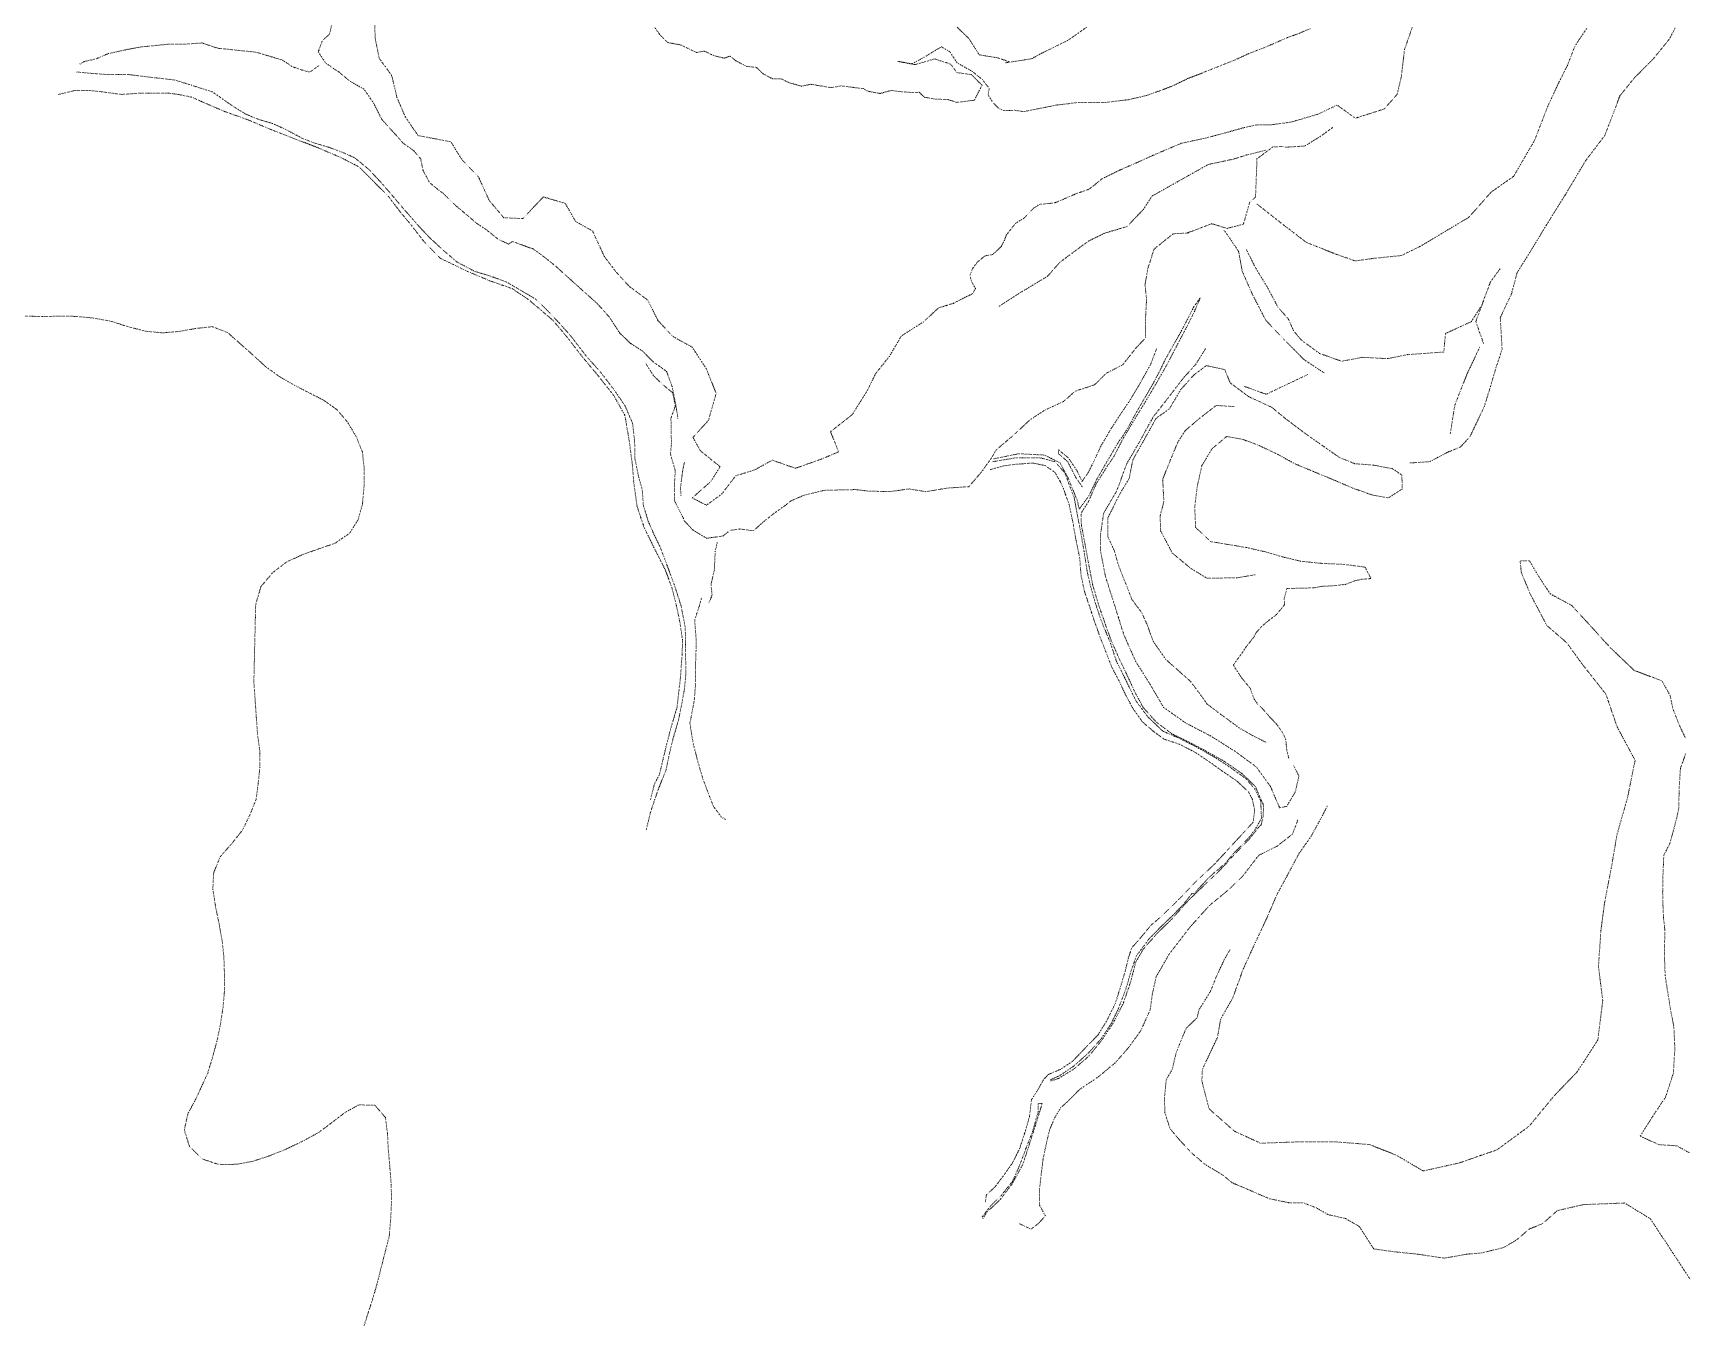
# Model space of a CAD drawing. Extents: x 682410 to 689460, y 7661803 to 7669124.
# Drawn here: x 684081 to 684706, y 7663447 to 7663934 of the extents above; entities that cross this region are included whole.
import ezdxf

# ---------------------------------------------------------------- set-up
doc = ezdxf.new("R2010")
doc.units = 0
doc.header["$MEASUREMENT"] = 0
doc.linetypes.add('DOT', pattern=[0.25, 0, -0.25])
doc.layers.add('02 TOE_Line', color=1, linetype='DOT', lineweight=20)

msp = doc.modelspace()

# ---------------------------------------------------------------- linework, layer by layer
at = {"layer": '02 TOE_Line'}
for points in [[(684325.29, 7663787.82, 4017.28), (684324.35, 7663793.71, 4016.83), (684323.05, 7663799.94, 4017.05), (684320.99, 7663805.66, 4017.96), (684315.83, 7663809.33, 4018.35), (684311.94, 7663813.27, 4018.19), (684307.28, 7663816.29, 4018.05), (684303.09, 7663820.33, 4018.52), (684299.3, 7663826.21, 4017.98), (684294.61, 7663831.45, 4018.57), (684286.37, 7663838.82, 4020.15), (684279.1, 7663845.38, 4020.57), (684274.63, 7663849, 4020.6), (684270.35, 7663852.12, 4019.04), (684269, 7663852.5, 4020.33), (684262.66, 7663854.88, 4018.16), (684261.13, 7663853.88, 4020.93), (684257.35, 7663855.59, 4020.97), (684252.97, 7663859.1, 4019.96), (684249.05, 7663861.71, 4019), (684245.92, 7663864.4, 4019.24), (684241.33, 7663868.25, 4021.41), (684236.27, 7663873.15, 4020.88), (684234.62, 7663874.35, 4021.23), (684231.21, 7663877.14, 4021.23), (684228.73, 7663881.73, 4021.07), (684227.85, 7663886.16, 4018.61), (684225.11, 7663889.31, 4018.45), (684221.32, 7663891.97, 4019.45), (684217.35, 7663896.39, 4019.31), (684213.11, 7663901.03, 4019.12), (684210.07, 7663907.14, 4018.13), (684206.34, 7663912.55, 4017.38), (684201.22, 7663915.39, 4016.07), (684196.85, 7663919.03, 4013.48), (684191.93, 7663922.29, 4011.66), (684189.07, 7663926.66, 4010.68), (684190.63, 7663930.89, 4012.37), (684193.31, 7663933.36, 4014.61), (684194.48, 7663938.17, 4016.31)], [(684210.42, 7663937.72, 4021.56), (684210.64, 7663931.59, 4021.71), (684212.16, 7663924.15, 4021.8), (684216.86, 7663917.73, 4021.2), (684218.88, 7663909.33, 4021.17), (684222.03, 7663902.02, 4020.7), (684226.86, 7663894.94, 4019.97), (684239.23, 7663892.6, 4019.89), (684243.6, 7663885.67, 4019.69), (684249.75, 7663879.28, 4019.62), (684253.84, 7663870.3, 4019.42), (684259.32, 7663863.84, 4019.4), (684266.55, 7663863.51, 4019.24), (684274.3, 7663871.71, 4018.73), (684282.61, 7663869.27, 4018.49), (684286.52, 7663862.41, 4018.34), (684292.94, 7663858.82, 4018.33), (684297.43, 7663849.12, 4018.28), (684302.03, 7663843.06, 4018.08), (684306.8, 7663837.88, 4017.86), (684313.82, 7663832.66, 4017.68), (684317.71, 7663824.93, 4017.62), (684323.17, 7663819, 4017.51), (684330.7, 7663814.81, 4017.25), (684336.07, 7663806.58, 4016.88), (684339.74, 7663797.36, 4016.68), (684336.81, 7663787.1, 4016.96), (684330.97, 7663780.7, 4017.14), (684333.69, 7663775.7, 4017.03), (684341.25, 7663769.59, 4016.67), (684337.78, 7663764.02, 4016.82), (684330.67, 7663757.76, 4016.83), (684336.08, 7663755.02, 4016.82), (684341.8, 7663759.18, 4016.93), (684347.19, 7663766.17, 4016.71), (684354.35, 7663768.37, 4016.61), (684361, 7663772.07, 4016.28), (684369.77, 7663768.99, 4016.35), (684379.78, 7663772.53, 4016.31), (684386.09, 7663775.22, 4016.42), (684383.07, 7663782.85, 4016.53), (684391.27, 7663789.31, 4015.91), (684396.79, 7663798.01, 4015.66), (684400.18, 7663804.91, 4015.63), (684405.35, 7663811.34, 4015.67), (684409.88, 7663819.09, 4015.9), (684418.22, 7663824.4, 4016.18), (684424.02, 7663829.73, 4016.37), (684429.48, 7663831.39, 4016.4), (684433.66, 7663833.53, 4016.77), (684436.87, 7663835.06, 4016.71), (684437.98, 7663837.07, 4016.9), (684436.69, 7663839.2, 4016.99), (684435.84, 7663841.8, 4017.01), (684436.8, 7663844.48, 4017.15), (684438.62, 7663846.99, 4017.16), (684441.5, 7663849.37, 4017.2), (684444.51, 7663849.94, 4017.15), (684447.7, 7663852.93, 4017.16), (684448.89, 7663855.25, 4017.25), (684449.61, 7663857.22, 4017.35), (684453.03, 7663861.63, 4017.33), (684456.3, 7663863.66, 4017.24), (684460.1, 7663867.59, 4017.27), (684462.24, 7663868.87, 4017.24), (684468.12, 7663869.5, 4017.24), (684476.25, 7663873, 4016.94), (684480.69, 7663874.5, 4016.78), (684482.75, 7663876, 4016.59), (684485.75, 7663878.5, 4016.37), (684492.88, 7663882, 4016.01), (684499.75, 7663885, 4015.48), (684506.44, 7663888, 4015.09), (684515.88, 7663892, 4014.48), (684525.19, 7663894, 4013.95), (684532.69, 7663896, 4013.43), (684539.81, 7663898, 4013.14), (684544.63, 7663899, 4012.81), (684549.62, 7663899, 4012.59), (684557.31, 7663900, 4012.32), (684567.62, 7663903, 4011.9), (684574.88, 7663906.5, 4011.7), (684581.81, 7663901.5, 4011.48), (684592.75, 7663905, 4011.46), (684597.62, 7663910.5, 4011.49), (684599.19, 7663917, 4010.92), (684600.44, 7663927.5, 4010.68), (684603.38, 7663936, 4010.79)], [(684565, 7663935.5, 4011.16), (684560.19, 7663933.5, 4011.46), (684556.06, 7663932, 4011.68), (684546.81, 7663928, 4012.26), (684541.5, 7663926, 4012.58), (684536.12, 7663923.5, 4012.91), (684531.06, 7663921.5, 4013.46), (684522.25, 7663918, 4013.98), (684518.31, 7663916.5, 4014.24), (684513.19, 7663914, 4014.62), (684509.44, 7663912.5, 4014.88), (684502.38, 7663910, 4015.25), (684495.75, 7663908.5, 4015.74), (684487.44, 7663907.5, 4016.42), (684477, 7663907.5, 4016.98), (684473, 7663907, 4017.15), (684468.75, 7663906.5, 4017.33), (684456.19, 7663904, 4017.73), (684452.75, 7663904.5, 4018.11), (684448.56, 7663904.41, 4017.34), (684446.61, 7663905.36, 4017.85), (684444.43, 7663907.66, 4017.92), (684442.71, 7663910.33, 4018.22), (684443.16, 7663912.82, 4018.37), (684440.54, 7663916.16, 4018.29), (684436.81, 7663919.17, 4018.63), (684431.01, 7663922.47, 4018.38), (684428.24, 7663926.63, 4018.63), (684425.03, 7663928.55, 4018.73), (684418.8, 7663924.75, 4018.56), (684413.96, 7663922.08, 4018.43), (684408.53, 7663923.03, 4018.7), (684414.99, 7663921.78, 4018.39), (684422.5, 7663923.94, 4018.6), (684428.53, 7663922, 4018.23), (684430.97, 7663918.77, 4018.29), (684436.44, 7663918.01, 4018.27), (684440.44, 7663913.99, 4018.05), (684437.52, 7663908.32, 4017.85), (684430.86, 7663907.5, 4017.82), (684427.6, 7663908.54, 4017.84), (684422.7, 7663908.75, 4017.98), (684418.63, 7663909.44, 4018.1), (684416.66, 7663911.33, 4017.94), (684414.24, 7663911.21, 4018.11), (684409.65, 7663911.56, 4018.19), (684405.97, 7663912, 4018.25), (684401.89, 7663910.86, 4018.18), (684397.22, 7663911.71, 4018.21), (684395.5, 7663912.72, 4018.26), (684392.96, 7663913.01, 4018.27), (684387.03, 7663913.76, 4018.29), (684383.34, 7663913.08, 4018.29), (684379.44, 7663913.71, 4018.37), (684375.71, 7663914.36, 4018.38), (684372.01, 7663913.62, 4018.35), (684367.09, 7663915.06, 4018.39), (684364.55, 7663916.37, 4018.39), (684361.21, 7663916.36, 4018.37), (684357.51, 7663918.3, 4018.44), (684355.01, 7663920.75, 4018.57), (684351.33, 7663921.12, 4018.59), (684347.2, 7663923.25, 4018.72), (684345.03, 7663925.05, 4018.77), (684342.77, 7663924.21, 4018.98), (684338.41, 7663925.37, 4018.92), (684335.3, 7663926.92, 4019.11), (684332.28, 7663926.4, 4019.07), (684326.47, 7663929.22, 4019.35), (684321.33, 7663930.16, 4019.46), (684318.26, 7663933.34, 4019.76), (684316.29, 7663936.16, 4019.88)], [(684431.08, 7663935.92, 4015.84), (684435.54, 7663931.58, 4015.7), (684439.39, 7663925.49, 4016.19), (684446.4, 7663924.38, 4014.26), (684450.57, 7663922.92, 4012.52), (684449.44, 7663922.5, 4012.8), (684459.19, 7663924, 4009.15), (684462.81, 7663926, 4007.96), (684473, 7663931, 4004.36), (684480.12, 7663936, 4002.22)], [(684544.56, 7663869, 4000.54), (684556.06, 7663860, 4000.98), (684563.25, 7663854.5, 4001.14), (684574.56, 7663850, 4001.85), (684581.75, 7663847.5, 4001.03), (684589.12, 7663848.5, 4001.8), (684599.19, 7663849.5, 4001.03), (684606.38, 7663853, 4001.79), (684624.81, 7663864, 4000), (684633.19, 7663873.5, 4000.17), (684641.75, 7663879.5, 3999.62), (684649.62, 7663893, 3998.28), (684654.69, 7663906, 3999.35), (684658.62, 7663914.5, 4000.8), (684662.12, 7663921.5, 4000.26), (684665.06, 7663929, 4000.27), (684669.44, 7663935.5, 4000.83)], [(684602.5, 7663771, 3981.71), (684610, 7663771.5, 3981.69), (684616.62, 7663775, 3982.06), (684621.56, 7663777, 3982.04), (684625.25, 7663781, 3982.41), (684630.69, 7663792.5, 3982.41), (684633, 7663800, 3982.45), (684635.06, 7663807, 3982.53), (684637.38, 7663814, 3982.41), (684636.69, 7663826, 3982.82), (684640.94, 7663835, 3982.92), (684643.06, 7663843, 3983.24), (684648.38, 7663851.5, 3983.56), (684654.12, 7663861, 3984.09), (684661.31, 7663872.5, 3985.35), (684669.06, 7663885.5, 3986), (684676.31, 7663895, 3986.63), (684682, 7663910, 3988.8), (684687.69, 7663917, 3989.18), (684694.69, 7663924, 3989.42), (684700.75, 7663931.5, 3989.61), (684702.97, 7663935.77, 3990.88)], [(684098.81, 7663922, 4031.26), (684100.56, 7663923, 4030.42), (684105, 7663924, 4028.74), (684109.62, 7663926, 4027.87), (684116.62, 7663927.5, 4027.02), (684122, 7663928.5, 4026.17), (684132.06, 7663929.5, 4024.43), (684132.12, 7663929.5, 4024.42), (684138.19, 7663929.5, 4023.21), (684145, 7663930, 4021.42), (684151, 7663928, 4020.4), (684165.5, 7663926.5, 4017.28), (684175.5, 7663923.5, 4016), (684175.44, 7663923.5, 4016.09), (684179.25, 7663921, 4016.34), (684183.69, 7663919.5, 4015.79), (684185.94, 7663919, 4015.11), (684189.44, 7663921.5, 4012.41)], [(684097.62, 7663919, 4031), (684103, 7663918.5, 4030.55), (684109.75, 7663918, 4030.09), (684117.5, 7663918, 4029.6), (684125.56, 7663917, 4029.37), (684134.62, 7663916, 4029.1), (684141.06, 7663914, 4028.97), (684148.94, 7663911.5, 4028.82), (684156.81, 7663906, 4027.83), (684161.69, 7663903, 4027.43), (684166.62, 7663901, 4027.32), (684171.75, 7663899.5, 4027.26), (684176.25, 7663897.5, 4027.03), (684182.81, 7663894, 4026.79), (684187.94, 7663892, 4026.77), (684193.06, 7663890.5, 4026.7), (684198.44, 7663888.5, 4026.67), (684202.88, 7663886.5, 4026.56), (684208.38, 7663882, 4026.47), (684213.44, 7663876.5, 4026.39), (684216.88, 7663872.5, 4026.34), (684221.12, 7663867.5, 4026.14), (684224.63, 7663863.5, 4025.89), (684228.19, 7663859.5, 4025.7), (684232.06, 7663855.5, 4025.72), (684237.56, 7663850.5, 4025.6), (684241.69, 7663847, 4025.45), (684248.38, 7663843.5, 4025.24), (684253.5, 7663842, 4025.04), (684260.38, 7663839.5, 4025.05), (684265.5, 7663836.5, 4024.87), (684271.44, 7663833, 4024.8), (684275.56, 7663829, 4024.63), (684280.31, 7663824, 4024.35), (684284.75, 7663819, 4024.17), (684290.5, 7663811.5, 4023.76), (684295.88, 7663805.5, 4023.45), (684301.25, 7663798.5, 4023.25), (684305.31, 7663792.5, 4023.14), (684308.12, 7663786, 4022.96), (684308.87, 7663779, 4022.67), (684309, 7663772.5, 4022.36), (684310.44, 7663765.5, 4022.09), (684311.75, 7663761, 4021.92), (684312.19, 7663755, 4021.86), (684314, 7663749, 4021.71), (684316.19, 7663744, 4021.64), (684318.38, 7663739.5, 4021.32), (684320.88, 7663733, 4021.38), (684323.88, 7663725, 4020.93), (684326.44, 7663717, 4020.69), (684328, 7663709, 4020.43), (684328.19, 7663703.5, 4020.32), (684328.19, 7663696.5, 4019.92), (684328.31, 7663691.5, 4019.75), (684327.69, 7663685, 4019.57), (684326.56, 7663679, 4019.17), (684325.56, 7663674, 4019), (684323.38, 7663666.5, 4018.64), (684322.06, 7663661, 4018.32), (684320.81, 7663655, 4017.91), (684318.06, 7663648, 4017.4), (684316.44, 7663643.5, 4016.85), (684314.81, 7663638.5, 4016.2), (684313.25, 7663632, 4015.21)], [(684090.62, 7663910.5, 4031.65), (684096.88, 7663912, 4031.05), (684102.31, 7663912, 4030.6), (684107.12, 7663911.5, 4030.4), (684114.62, 7663910.5, 4029.7), (684121.81, 7663911, 4029.17), (684126.81, 7663911, 4029), (684132.38, 7663911, 4028.59), (684136, 7663910.5, 4028.46), (684141.06, 7663909.5, 4028.11), (684145.56, 7663907.5, 4028.05), (684153.69, 7663904, 4027.65), (684162.19, 7663901, 4027.33), (684171.69, 7663897, 4027.15), (684179.38, 7663894, 4026.98), (684188.56, 7663890.5, 4026.78), (684197.87, 7663886.5, 4026.73), (684204.62, 7663883, 4026.56), (684209.56, 7663878, 4026.48), (684215.56, 7663872, 4026.31), (684220.13, 7663866, 4026.07), (684224.31, 7663861, 4025.95), (684228.94, 7663855, 4025.88), (684235.25, 7663848.5, 4025.55), (684245.63, 7663843.5, 4025.39), (684253.94, 7663840, 4025.2), (684262.5, 7663837, 4024.96), (684268.5, 7663833, 4024.98), (684277.94, 7663825, 4024.5), (684283.81, 7663818, 4024.2), (684288.81, 7663811.5, 4023.84), (684294.69, 7663804.5, 4023.48), (684301, 7663796.5, 4023.16), (684305.19, 7663789, 4022.99), (684306.81, 7663779.5, 4022.66), (684308, 7663770.5, 4022.34), (684308.56, 7663763.5, 4022.12), (684309.81, 7663754.5, 4022), (684312.5, 7663746.5, 4021.68), (684316.19, 7663739, 4021.63), (684320.5, 7663730.5, 4021.33), (684322.94, 7663724, 4020.93), (684324.69, 7663717, 4020.83), (684326.06, 7663710.5, 4020.69), (684327, 7663704, 4020.47), (684326.88, 7663698.5, 4020.32), (684326.19, 7663689.5, 4019.62), (684324.94, 7663678.5, 4019.48), (684322.69, 7663671, 4018.9), (684320.62, 7663663, 4018.49), (684318.25, 7663653, 4017.81), (684316.38, 7663649.5, 4017.28), (684314.88, 7663643.5, 4016.86)], [(684554.94, 7663890.5, 4011.92), (684562.69, 7663891, 4011.4), (684568.38, 7663894.5, 4011.58), (684573.25, 7663898, 4012.71)], [(684313.19, 7663808.5, 4019.82), (684316.06, 7663804, 4020.25), (684320.31, 7663800, 4018.5), (684323.24, 7663797.64, 4017.1), (684324.3, 7663792.64, 4017.23), (684322.63, 7663787.94, 4018.99), (684322.7, 7663783.92, 4019.76), (684322.82, 7663778.17, 4019.66), (684322.41, 7663774.5, 4019.85), (684324.28, 7663768, 4018.49), (684323.91, 7663762.68, 4018.32), (684324.01, 7663756.62, 4018.21), (684327.36, 7663749.97, 4017.67), (684327.81, 7663748.93, 4017.77), (684330.9, 7663745.66, 4016.65), (684336.09, 7663742.5, 4014.59), (684342.28, 7663743.34, 4012.7), (684345.01, 7663745.46, 4013.69), (684348.74, 7663746.03, 4012.75), (684353.86, 7663745.32, 4010.88), (684357.8, 7663748.86, 4010.83), (684362.08, 7663752.23, 4011.25), (684365.88, 7663754.88, 4012.95), (684367.94, 7663756.59, 4014.57), (684373.06, 7663758.81, 4016.07), (684380.65, 7663760.64, 4015.95), (684387.05, 7663760.81, 4013.4), (684392.64, 7663760.92, 4010.56), (684397.71, 7663760.31, 4007.93), (684405.87, 7663760.2, 4002.84), (684412.87, 7663761.19, 3997.92), (684419.02, 7663760.13, 3994.14), (684427.53, 7663761.52, 3989.06), (684435.47, 7663762.03, 3986.12), (684440.34, 7663767.75, 3984.79), (684443.98, 7663772.84, 3984.57), (684445.73, 7663775.89, 3985.03), (684451.91, 7663781.14, 3985.07), (684458.63, 7663787.33, 3985.05), (684464.16, 7663790.95, 3984.9), (684471.35, 7663794.31, 3985.05), (684475.74, 7663798.19, 3984.61), (684483.03, 7663800.59, 3984.12), (684487.55, 7663804.98, 3983.51), (684493.71, 7663808.19, 3983.64), (684498.94, 7663814.74, 3984.36), (684502.32, 7663818.34, 3984.84), (684502.33, 7663825.52, 3987.19), (684502.75, 7663832.98, 3990.39), (684502.15, 7663838.46, 3993.09), (684503.28, 7663844.81, 3996.16), (684505.6, 7663851.98, 3999.5), (684512.86, 7663857.77, 3998.82), (684518.68, 7663858.05, 3995.85), (684518.36, 7663858.16, 3996.03), (684527.49, 7663861.57, 3996.11), (684533.23, 7663859.8, 3995.95), (684539.42, 7663861.36, 3996.31), (684541.79, 7663869.6, 4001.09), (684544.02, 7663871.68, 4001.8), (684544.56, 7663886.14, 4009.49), (684550.55, 7663890.62, 4011.71), (684554.71, 7663890.83, 4011.91)], [(684446.64, 7663830.11, 4007.99), (684455.16, 7663835.65, 4008.97), (684455.21, 7663835.63, 4008.95), (684465.29, 7663841.72, 4008.52), (684469.94, 7663847, 4008.98), (684480.75, 7663855, 4009.15), (684486.88, 7663858, 4009.63), (684495.38, 7663860.5, 4009.45), (684501.56, 7663867, 4009.28), (684504.75, 7663872, 4008.81), (684526.12, 7663884, 4011.6), (684535.56, 7663886, 4012.03), (684540.31, 7663887.5, 4011.52), (684548.37, 7663889.5, 4011.6)], [(684532.13, 7663859, 3995.88), (684534, 7663856.5, 3995.59), (684537.62, 7663851, 3995.47), (684539, 7663843.5, 3995.04), (684542.75, 7663835, 3994.29), (684547.88, 7663825, 3993.26), (684555.06, 7663817.5, 3992.09), (684562.5, 7663810, 3990.06), (684570.19, 7663805, 3988.23)], [(684629.19, 7663830, 3982.74), (684625.75, 7663824.5, 3982.68), (684615.94, 7663820, 3983.4), (684615.31, 7663813, 3983.19), (684601.44, 7663812, 3984.6), (684594, 7663810.5, 3985.37), (684584.5, 7663811, 3986.6), (684576.62, 7663809.5, 3987.7), (684568.19, 7663812.5, 3988.92), (684561.38, 7663817.5, 3989.84), (684558.44, 7663821, 3990.62), (684556.44, 7663825.5, 3992.53), (684552.5, 7663830, 3993.31), (684548.5, 7663837.5, 3994.03), (684543.94, 7663845, 3994.65), (684540.44, 7663852, 3995.22)], [(684636.62, 7663844.5, 3984.65), (684632.94, 7663839.5, 3985.09), (684627.44, 7663824.5, 3982.5), (684630.44, 7663816, 3981.8)], [(684466.19, 7663537, 3977.36), (684469.38, 7663538, 3977.43), (684475.12, 7663541.5, 3977.49), (684480.94, 7663546.5, 3977.6), (684486.19, 7663553, 3977.74), (684490.38, 7663559.5, 3977.77), (684493.94, 7663566.5, 3977.82), (684496.69, 7663574.5, 3978.05), (684498.63, 7663582, 3978.33), (684501.5, 7663587, 3978.47), (684506.81, 7663593, 3978.54), (684512.44, 7663598.5, 3978.58), (684518.63, 7663605.5, 3978.8), (684524.38, 7663611, 3978.93), (684529.69, 7663616, 3979.2), (684536.25, 7663623, 3979.49), (684541.56, 7663628.5, 3979.56), (684545.5, 7663633.5, 3979.64), (684546.13, 7663634, 3979.63), (684546.94, 7663637.5, 3979.74), (684547, 7663641.5, 3979.87), (684543.94, 7663648.5, 3980.1), (684538.81, 7663653.5, 3980.03), (684532.25, 7663658, 3980.13), (684525.19, 7663662, 3980.13), (684518.44, 7663665.5, 3980.26), (684512.31, 7663668.5, 3980.22), (684506.31, 7663673, 3980.51), (684501.44, 7663678.5, 3980.78), (684498.44, 7663684, 3980.94), (684495, 7663691.5, 3981.17), (684492.12, 7663697.5, 3981.41), (684489.25, 7663704, 3981.58), (684487.12, 7663710, 3981.74), (684484.5, 7663717.5, 3981.9), (684482.31, 7663725, 3982.02), (684480.69, 7663733.5, 3982.28), (684479.5, 7663740, 3982.3), (684478.06, 7663747.5, 3982.49), (684477.94, 7663751.5, 3982.73), (684478.25, 7663752.5, 3982.68), (684480.81, 7663756.5, 3983), (684483.62, 7663763, 3983.21), (684488, 7663770, 3983.47), (684490.38, 7663773.5, 3983.67), (684494, 7663780.5, 3983.69), (684498.81, 7663788.5, 3983.99), (684502.19, 7663794, 3984.21), (684506.63, 7663801.5, 3984.25), (684510.62, 7663808.5, 3984.67), (684515.56, 7663818, 3985.29), (684518.5, 7663823.5, 3985.95), (684520.94, 7663828.5, 3986.75), (684523.06, 7663833.5, 3987.17), (684520.56, 7663830, 3986.81), (684518.81, 7663826.5, 3986.41), (684516.75, 7663822.5, 3986.02), (684515.12, 7663819.5, 3985.74), (684512.25, 7663814.5, 3985.33), (684510, 7663810.5, 3984.98), (684507.56, 7663805.5, 3984.59), (684505.19, 7663801, 3984.22), (684499.06, 7663790.5, 3984.07), (684495.5, 7663784, 3983.83), (684491.88, 7663778.5, 3983.69), (684487.75, 7663771.5, 3983.64), (684484, 7663765, 3983.25), (684480.88, 7663758.5, 3983.07), (684477.19, 7663753.5, 3982.69), (684476.5, 7663757, 3982.93), (684475.81, 7663758.5, 3982.94), (684472.94, 7663765.5, 3983.25), (684470, 7663771, 3983.26), (684464.13, 7663774, 3983.51), (684454.31, 7663774.5, 3983.64), (684444.44, 7663772.5, 3983.92)], [(684205.76, 7663442.06, 4016.2), (684207.57, 7663448.13, 4016.85), (684209.55, 7663454.16, 4017.42), (684211.29, 7663460.13, 4017.92), (684212.78, 7663466.01, 4018.31), (684214.34, 7663472.06, 4018.8), (684215.94, 7663478.31, 4019.25), (684216.5, 7663484.82, 4019.57), (684216.81, 7663491.42, 4019.95), (684216.69, 7663497.87, 4020.24), (684216.2, 7663504.12, 4020.54), (684215.59, 7663510.99, 4020.89), (684215.27, 7663517.19, 4021.45), (684214.5, 7663523.25, 4022.15), (684210.51, 7663527.87, 4023.03), (684204.47, 7663528.02, 4023.98), (684199.19, 7663525.14, 4024.82), (684194.09, 7663521.2, 4025.53), (684189.06, 7663517.46, 4026.22), (684182.87, 7663514.12, 4026.94), (684177, 7663511.32, 4027.61), (684170.49, 7663508.68, 4028.36), (684164.09, 7663506.61, 4029.1), (684158.02, 7663505.53, 4029.78), (684151.44, 7663505.42, 4030.57), (684145.11, 7663507.57, 4031.3), (684140.26, 7663512.33, 4032.03), (684138.35, 7663518.56, 4032.83), (684139.63, 7663524.55, 4033.55), (684142.76, 7663530.38, 4034.15), (684147.2, 7663540.05, 4035.34), (684148.95, 7663545.83, 4036.04), (684150.68, 7663552.13, 4036.85), (684152, 7663558.36, 4037.6), (684153, 7663565.01, 4038.22), (684153.53, 7663571.04, 4038.78), (684153.54, 7663577.51, 4039.33), (684153.33, 7663583.8, 4039.8), (684152.7, 7663589.82, 4040.17), (684151.65, 7663595.84, 4040.52), (684150.2, 7663602.89, 4040.79), (684149.14, 7663609.66, 4040.94), (684149.42, 7663615.78, 4041.13), (684151.92, 7663621.95, 4041.2), (684156.28, 7663626.9, 4041.61), (684160.36, 7663632.03, 4042.14), (684163.08, 7663637.62, 4042.9), (684165.52, 7663643.63, 4043.8), (684166.32, 7663649.73, 4044.59), (684166.94, 7663655.84, 4045.36), (684166.89, 7663662.24, 4046.14), (684166.05, 7663668.43, 4046.64), (684165.36, 7663678.26, 4047.6), (684164.67, 7663688.09, 4048.56), (684164.9, 7663697.88, 4049.76), (684165.13, 7663707.67, 4050.97), (684165.36, 7663717.46, 4052.18), (684167.36, 7663724.21, 4053), (684171.82, 7663729.52, 4053.71), (684177.17, 7663733.57, 4054.27), (684183.27, 7663736.37, 4055), (684189.72, 7663738.67, 4055.95), (684195.42, 7663740.6, 4056.73), (684200.91, 7663744.39, 4057.69), (684204.15, 7663749.51, 4058.56), (684205.81, 7663755.5, 4059.44), (684206.41, 7663762.35, 4060.33), (684206.45, 7663769.2, 4061.06), (684205.76, 7663775.22, 4061.98), (684203.41, 7663781.01, 4062.67), (684200.05, 7663786.6, 4063.25), (684196.11, 7663791.2, 4064.12), (684190.98, 7663794.82, 4064.67), (684185.15, 7663797.79, 4065.35), (684179.61, 7663800.67, 4066.28), (684174.32, 7663803.72, 4067.12), (684169.35, 7663807.29, 4067.99), (684164.41, 7663811.78, 4068.91), (684159.73, 7663815.95, 4069.77), (684154.72, 7663820.37, 4070.78), (684148.91, 7663822.6, 4071.71), (684142.72, 7663821.91, 4072.32), (684136.41, 7663820.8, 4072.93), (684130.17, 7663820.26, 4073.57), (684123.86, 7663820.84, 4074.13), (684117.12, 7663822.56, 4074.93), (684110.57, 7663824.65, 4075.84), (684103.88, 7663825.87, 4076.63), (684097.24, 7663826.5, 4077.33), (684090.79, 7663826.59, 4078), (684084.63, 7663826.4, 4078.64), (684077.64, 7663826.64, 4079.44)], [(684506.63, 7663814.5, 3985.36), (684504.38, 7663808.5, 3985.26), (684500.19, 7663801, 3985.25), (684496.62, 7663795, 3985.18), (684492.94, 7663789.5, 3985.21), (684489.31, 7663784, 3985.07), (684485.5, 7663777.5, 3984.76), (684483.19, 7663772.5, 3984.44), (684480.75, 7663767.5, 3984.19), (684478.31, 7663764, 3984.15), (684476.44, 7663768, 3984.1), (684473.06, 7663773, 3984.38), (684469.38, 7663776, 3984.35), (684469.44, 7663774.5, 3984.75), (684472.88, 7663771.5, 3984.8), (684475.94, 7663765.5, 3984.54), (684478.75, 7663761.5, 3984.58)], [(684525.19, 7663814.5, 3986.21), (684521.5, 7663808.5, 3985.63), (684516.56, 7663803, 3985.29), (684510.81, 7663795.5, 3985.01), (684505.27, 7663788.45, 3984.84), (684500.2, 7663779.24, 3984.69), (684495.12, 7663770.5, 3984.4), (684491.5, 7663760.5, 3983.87), (684486.5, 7663752, 3983.61), (684485.31, 7663744, 3983.71), (684485.25, 7663738, 3983.69), (684487.19, 7663728, 3983.38), (684490.69, 7663717, 3983.27), (684494.13, 7663706, 3982.99), (684498.56, 7663696, 3982.5), (684504.19, 7663687, 3982.37), (684509.19, 7663678.5, 3981.95), (684517.69, 7663672.5, 3981.99), (684527.31, 7663667.5, 3981.62), (684536.06, 7663662, 3981.42), (684544.25, 7663656, 3981.32), (684549.69, 7663648.5, 3981.3), (684553.12, 7663640.5, 3981.26), (684555.81, 7663641, 3981.25), (684559.06, 7663646.5, 3981.13), (684560.44, 7663652.5, 3980.09), (684558.28, 7663656.78, 3979.9)], [(684629, 7663815, 3981.93), (684624.25, 7663805, 3982.04), (684619.5, 7663793, 3982.02), (684617.75, 7663782, 3981.59)], [(684548.1, 7663665.2, 3982.12), (684542.5, 7663668.04, 3982.4), (684537.9, 7663670.67, 3982.46), (684530.7, 7663675.96, 3982.31), (684525.69, 7663679.73, 3982.54), (684522.77, 7663683.84, 3983.02), (684519.36, 7663688.33, 3983.43), (684515.33, 7663691.92, 3982.85), (684509.99, 7663696.66, 3982.68), (684505.23, 7663703.55, 3983.88), (684502.98, 7663709.78, 3983.9), (684500.89, 7663714.35, 3984.3), (684497.16, 7663719.36, 3983.95), (684494.32, 7663726.7, 3984.59), (684492.21, 7663731.98, 3984.84), (684490.54, 7663737.8, 3984.16), (684488.07, 7663743.1, 3983.99), (684488.13, 7663750.3, 3984.07), (684492.59, 7663759.25, 3983.52), (684496.15, 7663765.12, 3983.03), (684497.56, 7663772.23, 3984.27), (684502.02, 7663780.11, 3984.35), (684506.34, 7663787.89, 3984.43), (684511.38, 7663791.47, 3983.83), (684515.72, 7663798.8, 3983.9), (684520.77, 7663804.41, 3983.84), (684525.36, 7663807.86, 3984.02), (684532.37, 7663806.35, 3983.7), (684534.39, 7663801.37, 3982.95), (684541.34, 7663796.16, 3982.51), (684550.15, 7663792.07, 3982.18), (684555.42, 7663787.75, 3981.92), (684562.83, 7663782.16, 3982.13), (684569.61, 7663777.39, 3982.25), (684575.68, 7663773.14, 3982.09), (684581.61, 7663770.72, 3981.73), (684588.73, 7663770.19, 3981.63), (684595.89, 7663768.82, 3981.52), (684599.46, 7663766.42, 3981.39), (684599.52, 7663761.14, 3981.28), (684594.3, 7663757.77, 3981.46), (684588.22, 7663758.88, 3981.94), (684580.8, 7663761.52, 3982.68), (684574.14, 7663764.36, 3983.6), (684565.91, 7663767.78, 3984.57), (684558.67, 7663770.81, 3985.5), (684552.31, 7663774.33, 3986.45), (684545.4, 7663777.58, 3987.18), (684539.31, 7663779.89, 3987.99), (684533.13, 7663781.07, 3988.67), (684527.56, 7663776.41, 3988.78), (684523.69, 7663770.01, 3988.66), (684521.9, 7663761.97, 3988.44), (684520.98, 7663754.17, 3988.15), (684521.33, 7663746.59, 3988.04), (684527.01, 7663741.24, 3987.38), (684533.56, 7663740.16, 3986.66), (684540.7, 7663738.98, 3985.82), (684547.36, 7663737.44, 3985.24), (684554.99, 7663735.27, 3984.39), (684561.03, 7663733.82, 3983.84), (684568.64, 7663733.03, 3983.13), (684577.34, 7663732.63, 3982.31), (684585.49, 7663731.57, 3981.25), (684587.7, 7663727.33, 3980.52), (684587.16, 7663727.18, 3980.51), (684584.02, 7663726.96, 3980.63), (684581.97, 7663726.49, 3980.58), (684577.88, 7663725.01, 3980.5), (684572.55, 7663724.45, 3980.55), (684569.68, 7663724.38, 3980.6), (684565.97, 7663723.73, 3980.45), (684560.81, 7663723.59, 3980.49), (684555.84, 7663723.47, 3980.44), (684554.9, 7663719.68, 3980.44), (684554.95, 7663717.29, 3980.27), (684551.94, 7663713.63, 3980.13), (684549.44, 7663711.69, 3980.39), (684546.58, 7663709.4, 3980.33), (684544.24, 7663706.78, 3980.33), (684543.43, 7663705.22, 3980.4), (684540.45, 7663701.39, 3980.74), (684539.31, 7663699.65, 3980.98), (684535.65, 7663694.6, 3980.74), (684536.01, 7663693.76, 3980.69), (684538.85, 7663689.55, 3980.74), (684542.02, 7663685.7, 3980.58), (684543.51, 7663681.58, 3980.17), (684544.82, 7663679.72, 3980.11), (684546.6, 7663678.05, 3980.1), (684549.49, 7663674.75, 3980.17), (684552.05, 7663672.02, 3980.02), (684553.98, 7663669.4, 3979.99), (684555.48, 7663666.34, 3980.23), (684555.81, 7663662.38, 3980.6), (684556.65, 7663659.19, 3980.3)], [(684563.81, 7663804.5, 3989.08), (684548.06, 7663797, 3982.82), (684539.75, 7663800, 3982.68)], [(684535.89, 7663792.34, 3985.43), (684529.13, 7663792.79, 3984.23), (684522.34, 7663787.5, 3984.79), (684517.32, 7663783.18, 3984.03), (684514.59, 7663778.9, 3984.19), (684511.58, 7663771.64, 3984.26), (684508.86, 7663764.88, 3983.97), (684509.29, 7663756.33, 3984.45), (684507.89, 7663750.96, 3983.69), (684508.07, 7663745.32, 3983.81), (684512.5, 7663736.9, 3983.33), (684519.45, 7663731.14, 3984.05), (684525.53, 7663727.4, 3982.65), (684536.84, 7663727.51, 3983.22), (684543.94, 7663728.7, 3983.37)], [(684326.44, 7663758.66, 4017.31), (684326.25, 7663761.47, 4017.16), (684326.52, 7663764.02, 4016.93), (684327.12, 7663768.45, 4017.29), (684327.75, 7663771.4, 4017.19)], [(684443.5, 7663768.5, 3984.96), (684449.12, 7663770, 3984.85), (684453.38, 7663770.5, 3984.76), (684459.63, 7663771, 3984.46), (684464.38, 7663770, 3984.35), (684468, 7663767.5, 3984.51), (684470.06, 7663764, 3984.4), (684471.38, 7663761, 3984.11), (684473.5, 7663755, 3984.09), (684474.94, 7663748, 3983.83), (684475.88, 7663742.5, 3983.86), (684477.44, 7663735, 3983.48), (684477.94, 7663728.5, 3983.57), (684479.19, 7663722.5, 3983.34), (684481.38, 7663716, 3983.2), (684483.38, 7663710, 3983.03), (684485.75, 7663703.5, 3982.76), (684489.44, 7663694, 3982.62), (684492.31, 7663688.5, 3982.48), (684494.94, 7663683, 3982.43), (684497.63, 7663678, 3982.07), (684501.19, 7663673, 3982.16), (684505.25, 7663669.5, 3981.98), (684509.31, 7663666.5, 3982.14), (684515.25, 7663664.5, 3982.07), (684521.12, 7663661.5, 3981.7), (684526.31, 7663658, 3981.61), (684531.25, 7663654.5, 3981.65), (684537.06, 7663650.5, 3981.39), (684541.38, 7663646.5, 3981.07), (684542.88, 7663643.5, 3981.03), (684543.69, 7663639.5, 3980.86), (684543.12, 7663635, 3980.9), (684528.81, 7663619.5, 3981.57), (684520.88, 7663612, 3979.99), (684516.13, 7663607, 3979.65), (684512.62, 7663603.5, 3979.43), (684507.94, 7663599, 3979.62), (684504.38, 7663596, 3979.7), (684501.12, 7663592, 3979.64), (684497.19, 7663587.5, 3979.68), (684495.94, 7663584, 3979.55), (684494.63, 7663578.5, 3979.4), (684492.81, 7663572.5, 3979.31), (684490.94, 7663566.5, 3979.04), (684487.75, 7663560, 3978.81), (684484.37, 7663554.5, 3978.69), (684479.94, 7663550, 3978.58), (684474.69, 7663544.5, 3978.48), (684470.19, 7663541.5, 3978.55), (684465.5, 7663539.5, 3978.65), (684463.69, 7663537.5, 3978.5), (684461.44, 7663533.5, 3978.42), (684459.19, 7663530, 3978.27), (684458.38, 7663523.5, 3977.91), (684456.81, 7663518, 3977.96), (684454.69, 7663511.5, 3977.51), (684451.94, 7663506, 3977.56), (684448.38, 7663501, 3977.6), (684445.38, 7663497, 3977.38), (684442.12, 7663494, 3977.21), (684441.62, 7663491, 3977.08)], [(684444.56, 7663771.5, 3983.77), (684453.5, 7663773, 3983.7), (684462.38, 7663773, 3983.52), (684468, 7663771.5, 3983.17), (684471.63, 7663767.5, 3983.09), (684473.19, 7663763.5, 3983.02), (684475.31, 7663758, 3982.89), (684476.69, 7663750.5, 3982.6), (684477.88, 7663744.5, 3982.3), (684479.06, 7663737.5, 3982.28), (684480.25, 7663730, 3982.16), (684481.62, 7663724, 3982.03), (684483.5, 7663717.5, 3981.88), (684485.5, 7663711.5, 3981.77), (684489.19, 7663702.5, 3981.54), (684491.31, 7663696, 3981.27), (684494.56, 7663689.5, 3981), (684498.69, 7663681, 3980.77), (684503.13, 7663675, 3980.65), (684508.88, 7663669.5, 3980.39), (684515.75, 7663666.5, 3980.26), (684522.56, 7663663, 3980.25), (684528.69, 7663659.5, 3980.27), (684534.81, 7663655.5, 3980.09), (684540.38, 7663651.5, 3980.08), (684543.81, 7663647.5, 3979.98), (684546, 7663643, 3979.9), (684546.25, 7663636.5, 3979.62), (684544, 7663632.5, 3979.55), (684542.19, 7663630, 3979.53), (684539.5, 7663627, 3979.43), (684536, 7663623.5, 3979.4), (684532.56, 7663619.5, 3979.28), (684526.25, 7663614, 3978.95), (684520.75, 7663608, 3978.86), (684519.94, 7663608, 3978.88), (684516.75, 7663604, 3978.7), (684512.44, 7663599.5, 3978.61), (684508.25, 7663595.5, 3978.58), (684503.81, 7663591, 3978.51), (684498.94, 7663584.5, 3978.36), (684496.81, 7663578.5, 3978.12), (684494.81, 7663571.5, 3977.91), (684491.88, 7663564, 3977.77), (684489.19, 7663558.5, 3977.69), (684485.56, 7663553, 3977.61), (684480.56, 7663547.5, 3977.53), (684474.94, 7663542.5, 3977.39), (684469.62, 7663539, 3977.42), (684466.31, 7663537.5, 3977.4)], [(684340.19, 7663741, 4013.78), (684339.38, 7663737.5, 4015), (684339.06, 7663730.5, 4018.16), (684337.81, 7663725, 4019.81), (684338.19, 7663721, 4021.84), (684337, 7663718, 4023.33)], [(684706.75, 7663667, 3971.44), (684704.62, 7663671.5, 3971.93), (684702.06, 7663678, 3972.95), (684701, 7663683, 3973.68), (684697.94, 7663688.5, 3976.36), (684687.38, 7663692.5, 3977.45), (684678.44, 7663701, 3977.22), (684669.81, 7663710.5, 3977.82), (684663.81, 7663717, 3978.25), (684655.56, 7663721.5, 3978.74), (684650.94, 7663728.5, 3979.27), (684647.75, 7663734, 3979.69), (684644.19, 7663734, 3980.22), (684644.69, 7663729.5, 3980.32), (684648, 7663721.5, 3980.31), (684654.31, 7663709.5, 3980.26), (684661.81, 7663703, 3980.19), (684668, 7663694.5, 3979.63), (684676.69, 7663683.5, 3979.27), (684681, 7663671, 3979.02), (684687.75, 7663658.5, 3978.98), (684684.94, 7663644.5, 3978.67), (684680.94, 7663630.5, 3978.58), (684678.69, 7663617.5, 3978.67), (684676.19, 7663604.5, 3978.54), (684674.81, 7663594, 3978.2), (684673.88, 7663580.5, 3978.19), (684675.5, 7663567.5, 3978.19), (684673.63, 7663552.5, 3978.29), (684665.81, 7663540.5, 3978.02), (684657.13, 7663531.5, 3977.75), (684647.69, 7663520, 3977.69), (684635.44, 7663511, 3977.8), (684621.06, 7663506, 3977.8), (684607.5, 7663503, 3977.83), (684597.31, 7663509, 3977.94), (684587.12, 7663513, 3977.97), (684574.5, 7663514, 3978.01), (684559.75, 7663514, 3978.42), (684545.94, 7663513.5, 3978.43), (684536.12, 7663518, 3978.66), (684526.44, 7663526.5, 3978.96), (684523.69, 7663537, 3979.23), (684523.88, 7663541.5, 3979.16), (684529.56, 7663553.5, 3979.05), (684530.81, 7663560.5, 3979.28), (684535.38, 7663568.5, 3979.16), (684539.38, 7663579.5, 3979.3), (684543.94, 7663589.5, 3979.25), (684548.19, 7663598.5, 3979.06), (684552.06, 7663607.5, 3979.08), (684556.38, 7663615.5, 3979.08), (684560.38, 7663623, 3979.17), (684564.94, 7663629.5, 3980.06), (684568.81, 7663636.5, 3979.8), (684571.38, 7663641.5, 3979.88)], [(684334.25, 7663720, 4022.91), (684333.25, 7663716.5, 4022.59), (684331.62, 7663711.5, 4021.66), (684332.12, 7663705, 4021.71), (684332.12, 7663700, 4021.68), (684331.88, 7663692.5, 4021.2), (684331.88, 7663686.5, 4021.12), (684331.44, 7663681, 4020.8), (684329.81, 7663672.5, 4020.26), (684331, 7663665, 4020.31), (684332.94, 7663657.5, 4020.53), (684334.69, 7663651.5, 4020.02), (684336.19, 7663647.5, 4019.99), (684338.75, 7663641, 4019.78), (684341.69, 7663637, 4019.71), (684343.44, 7663636, 4019.8)], [(684708.29, 7663509.9, 3959.66), (684703.54, 7663512.5, 3959.79), (684696.74, 7663512.98, 3959.77), (684689.69, 7663516.16, 3959.99), (684694.31, 7663523.5, 3959.88), (684699.31, 7663531, 3960.49), (684702.25, 7663540, 3961.34), (684702.81, 7663549.5, 3962.34), (684702.44, 7663557.5, 3962.77), (684700.94, 7663565.5, 3963.65), (684699.13, 7663577, 3964.72), (684698.88, 7663584.5, 3965.12), (684699, 7663594.5, 3966.27), (684698.5, 7663599, 3965.89), (684698.25, 7663605, 3966.41), (684698.19, 7663608.5, 3966.64), (684698.31, 7663615, 3967.31), (684698.62, 7663622.5, 3967.95), (684700.94, 7663627, 3967.93), (684703.5, 7663636.5, 3969.05), (684704.25, 7663640, 3969.33), (684704.5, 7663649, 3970.06), (684704.94, 7663655.5, 3970.37), (684706.94, 7663661, 3970.81)], [(684454.62, 7663483, 3976.96), (684459, 7663481, 3976.06), (684461.69, 7663483, 3976.34), (684464.44, 7663486, 3976.7), (684462.25, 7663490, 3977.03), (684462.19, 7663496, 3977.07), (684462.88, 7663502, 3977.33), (684463.56, 7663507.5, 3977.25), (684464.69, 7663513, 3977.72), (684466, 7663518.5, 3977.88), (684467.87, 7663523, 3977.91), (684470.25, 7663527, 3977.97), (684472.56, 7663529, 3978.18), (684477.56, 7663534, 3978.58), (684484.31, 7663538.5, 3978.75), (684490.94, 7663544, 3978.92), (684495.75, 7663549.5, 3979.07), (684500.5, 7663556, 3979.26), (684504.12, 7663564, 3979.03), (684504.94, 7663570, 3979.19), (684506.38, 7663576.5, 3979.34), (684511.25, 7663585, 3979.58), (684518.94, 7663595, 3979.45), (684526.56, 7663603.5, 3979.82), (684533.88, 7663609.5, 3980.04), (684539.06, 7663614.5, 3980.15), (684545.25, 7663622.5, 3980.56), (684552.25, 7663626, 3980.87), (684558, 7663630.5, 3981.05), (684560.06, 7663636, 3980.99)], [(684534.44, 7663587, 3974.54), (684532.19, 7663583, 3974.12), (684529.12, 7663576.5, 3973.95), (684526.94, 7663571, 3973.54), (684522.62, 7663564, 3972.75), (684521.88, 7663561, 3973.01), (684517.75, 7663557, 3974.15), (684515.63, 7663552, 3974.66), (684513.88, 7663547.5, 3974.94), (684512.5, 7663541.5, 3974.88), (684510.19, 7663537.5, 3974.73), (684509.5, 7663530.5, 3972.22), (684509.69, 7663525, 3970.39), (684511.63, 7663519, 3970.25), (684515.44, 7663514.5, 3970.33), (684519.62, 7663510, 3970.19), (684524.88, 7663505.5, 3969.77), (684531.56, 7663501.5, 3969.27), (684535.19, 7663498.5, 3968.91), (684541.19, 7663496, 3968.13), (684549.19, 7663492.5, 3967.07), (684556.56, 7663491, 3965.35), (684562.12, 7663491, 3965), (684567.06, 7663489, 3964.22), (684571.44, 7663486.5, 3963.4), (684578.06, 7663485, 3961.93), (684583.31, 7663482, 3961.33), (684588.75, 7663473.5, 3960.69), (684595.75, 7663472.5, 3959.39), (684605.38, 7663471.5, 3957.84), (684615.5, 7663470, 3955.2), (684624.06, 7663471.5, 3954.98), (684629.69, 7663472, 3954.22), (684638, 7663474, 3955.55), (684643, 7663477, 3956.33), (684647.63, 7663481, 3956.83), (684652.63, 7663483, 3956.61), (684658.31, 7663488, 3957.4), (684668.18, 7663490.26, 3960.31), (684683.78, 7663490.88, 3957.36), (684693.58, 7663484.86, 3953.73), (684708.61, 7663461.98, 3948.7)], [(684440.44, 7663485.5, 3974.97), (684443.88, 7663490, 3975.87), (684447.5, 7663493.5, 3976.42), (684451.94, 7663499, 3976.63), (684454.62, 7663505, 3976.63), (684457.25, 7663512, 3976.79), (684459.63, 7663518, 3977.01), (684461.75, 7663525.5, 3977.1), (684461.75, 7663528.5, 3977.1), (684463.19, 7663528.5, 3977.28), (684462.75, 7663527, 3977.12), (684460.75, 7663520.5, 3977.02), (684458, 7663512, 3976.84), (684455.88, 7663505.5, 3976.75), (684451.75, 7663498, 3976.59), (684447.19, 7663492, 3976.33), (684442.31, 7663487.5, 3975.46), (684440.75, 7663485, 3974.7)]]:
    msp.add_polyline3d(points, dxfattribs=at)

doc.saveas('drawing.dxf')
